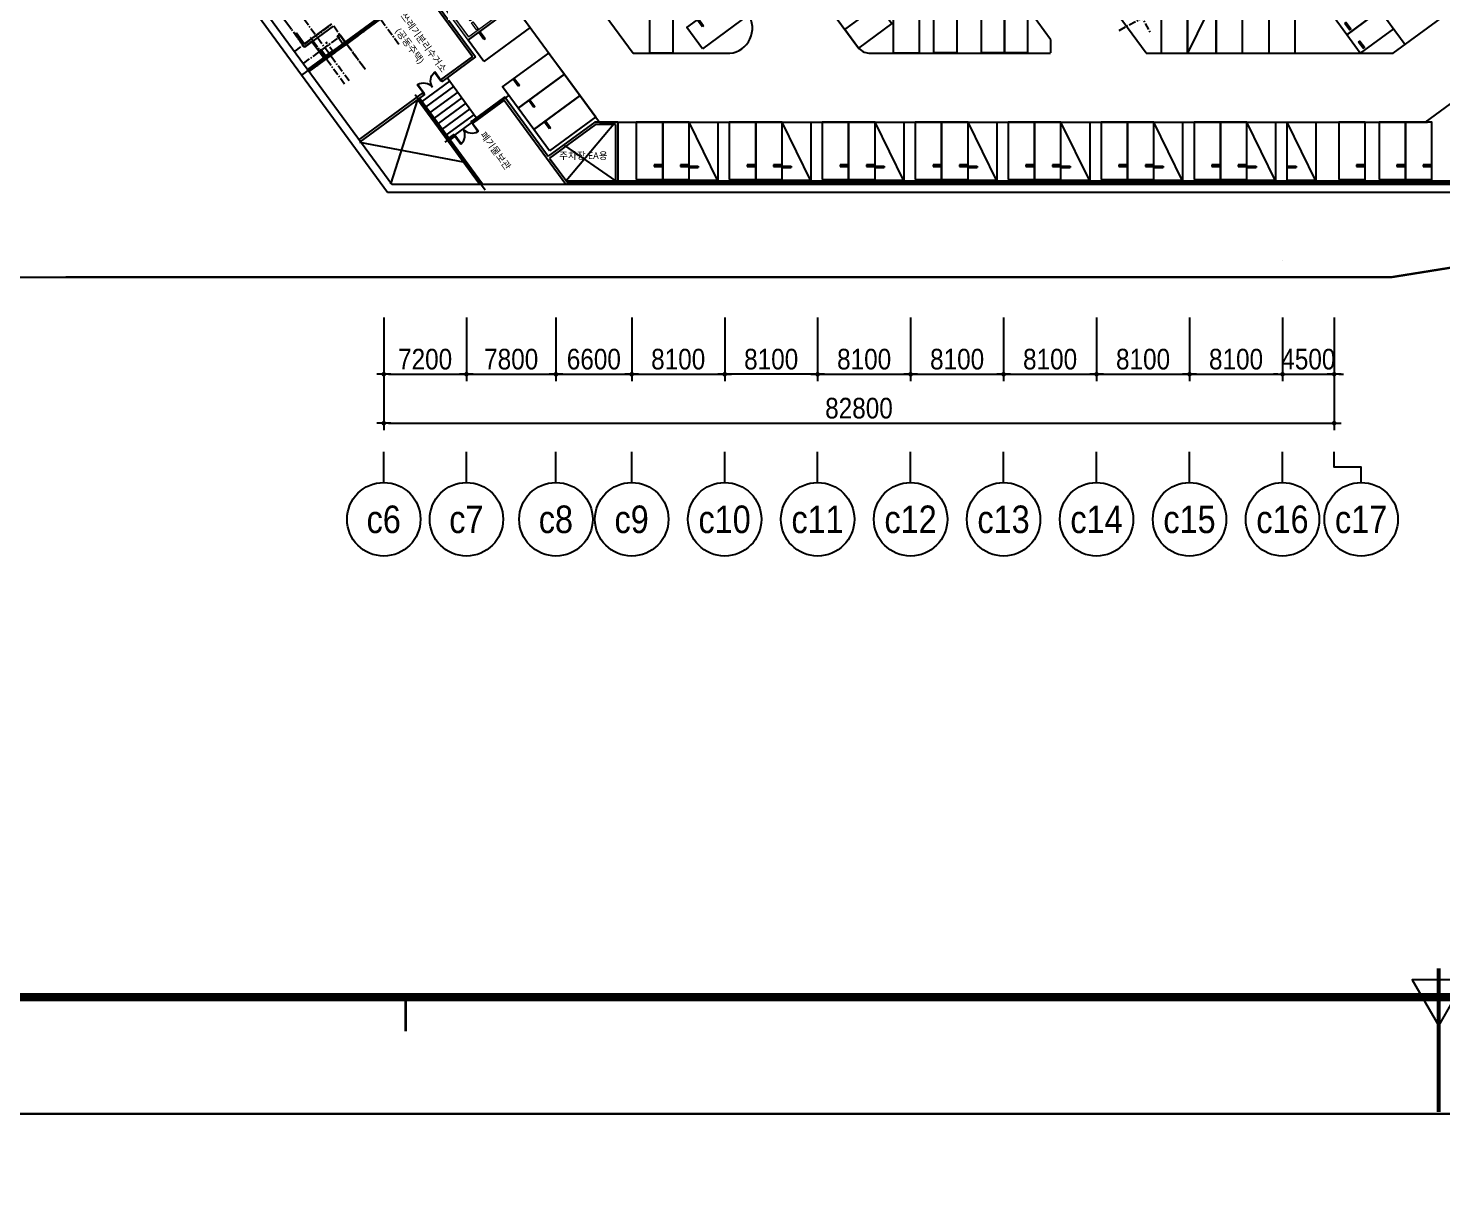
# Model space of a CAD drawing. Header units: millimetres. Extents: x 75184266 to 76346726, y -35077925 to -33679385.
# Drawn here: x 75310809 to 75433953, y -34728645 to -34626983 of the extents above; entities that cross this region are included whole.
import ezdxf
from ezdxf.enums import TextEntityAlignment as Align
from ezdxf.xclip import XClip

# ---------------------------------------------------------------- set-up
doc = ezdxf.new("R2010")
doc.units = ezdxf.units.MM
doc.header["$LTSCALE"] = 50
doc.header["$MEASUREMENT"] = 0
doc.header["$XCLIPFRAME"] = 2
doc.header["$PDMODE"] = 1
doc.header["$PDSIZE"] = -3
for name, pattern in [('CENTER', [2, 1.25, -0.25, 0.25, -0.25]), ('PHANTOM2', [1.25, 0.625, -0.125, 0.125, -0.125, 0.125, -0.125]), ('XR-지하3층$0$H', [1.3, 0.8, -0.5]), ('XR-지하3층$0$HIDDEN2', [0.1875, 0.125, -0.0625])]:
    doc.linetypes.add(name, pattern=pattern)
doc.layers.get('0').update_dxf_attribs({"linetype": 'CONTINUOUS'})
doc.layers.get('Defpoints').update_dxf_attribs({"color": 51, "linetype": 'CONTINUOUS'})
for name, color, linetype in [('AZ-LINE', 3, 'CONTINUOUS'), ('CEN', 1, 'CENTER'), ('XR-지하3층$0$1HIDDEN2', 1, 'XR-지하3층$0$HIDDEN2'), ('XR-지하3층$0$5', 5, 'CONTINUOUS'), ('XR-지하3층$0$a-door', 6, 'CONTINUOUS'), ('XR-지하3층$0$A-주차', 9, 'CONTINUOUS'), ('XR-지하3층$0$hat', 8, 'CONTINUOUS'), ('XR-지하3층$0$일반주차', 8, 'CONTINUOUS'), ('XR-지하3층$0$장애인', 11, 'CONTINUOUS'), ('XR-지하3층$0$확장형주차', 8, 'CONTINUOUS')]:
    doc.layers.add(name, color=color, linetype=linetype)
doc.layers.add('XR-기준층$0$XR-지하3층$0$DEFPOINT', color=142, linetype='CONTINUOUS', plot=False)
doc.layers.add('건축', color=8, linetype='CONTINUOUS', plot=False)
doc.layers.add('XR-지하3층$0$0_plan', color=7, linetype='CONTINUOUS', lineweight=0)
doc.styles.add('XR-지하3층$0$20110829_평면도_면적조정$0$돋움', font='')
doc.styles.add('XR-지하3층$0$돋움', font='', dxfattribs={"width": 0.9})
doc.styles.add('XR-지하3층$0$맑은고딕', font='')
doc.styles.get('XR-지하3층$0$20110829_평면도_면적조정$0$돋움').set_extended_font_data('Dotum')
doc.styles.get('XR-지하3층$0$돋움').set_extended_font_data('Dotum')
doc.styles.get('XR-지하3층$0$맑은고딕').set_extended_font_data('Malgun Gothic')
doc.dimstyles.new('XR-지하3층$0$20110829_평면도_면적조정$0$std_style', dxfattribs={"dimscale": 400, "dimtxt": 3, "dimasz": 1, "dimexe": 1.5, "dimexo": 2, "dimgap": 1, "dimtad": 1, "dimtoh": 1, "dimdec": 0, "dimzin": 0, "dimdsep": 46, "dimtxsty": 'XR-지하3층$0$돋움', "dimblk": 'XR-지하3층$0$20110829_평면도_면적조정$0$01420DDOT01', "dimblk1": 'XR-지하3층$0$20110829_평면도_면적조정$0$01420DDOT01', "dimblk2": 'XR-지하3층$0$20110829_평면도_면적조정$0$01420DDOT01', "dimcen": 2.5, "dimdle": 8, "dimclrd": 256, "dimclre": 256, "dimclrt": 256, "dimadec": 0, "dimazin": 0, "dimtfac": 1, "dimtdec": 0, "dimtix": 1, "dimtmove": 2, "dimatfit": 3, "dimldrblk": 'XR-지하3층$0$20110829_평면도_면적조정$0$_ClosedBlank', "dimfxl": 1, "dimtolj": 1, "dimtzin": 0, "dimlwd": -1, "dimlwe": -1, "dimarcsym": 0})

# ---------------------------------------------------------------- blocks, each defined once
blk = doc.blocks.new('XR-지하3층$0$일반형 주차')
at = {"layer": 'XR-지하3층$0$일반주차'}
for p, q in [((750, 3865), (0, 3865)), ((0, 3735), (750, 3735)), ((750, 3735), (750, 3865))]:
    blk.add_line(p, q, dxfattribs=at)
blk.add_lwpolyline([(2300, 5000), (0, 5000), (0, 0), (2300, 0)], close=True, dxfattribs=at)
for centre in [(238, 3800), (563, 3800)]:
    blk.add_circle(centre, 17.5, dxfattribs=at)
blk = doc.blocks.new('XR-지하3층$0$장애인 주차')
at = {"layer": 'XR-지하3층$0$5', "ltscale": 4}
h = blk.add_hatch(color=7, dxfattribs=at)
h.dxf.hatch_style = 1
h.paths.add_polyline_path([(3842, -695), (4402, -695), (4402, -1115), (3842, -1115)])
h.paths.add_polyline_path([(3892, -1065), (4352, -1065), (4352, -745), (3892, -745)], flags=16)
h.paths.add_polyline_path([(3982, -990), (3988, -973), (4011, -981), (4046, -898), (4136, -898), (4137, -881), (4072, -881), (4072, -863), (4138, -863), (4142, -810, -3.7224701), (4161, -797), (4152, -916), (4058, -916), (4021, -1003)], flags=0)
h = blk.add_hatch(color=256, dxfattribs=at)
h.dxf.hatch_style = 1
h.paths.add_polyline_path([(4352, -1065), (4352, -745), (3892, -745), (3892, -1065)])
at = {"layer": 'XR-지하3층$0$hat'}
h = blk.add_hatch(color=7, dxfattribs=at)
edge = h.paths.add_edge_path()
edge.add_line((4161, -797), (4152, -916))
edge.add_line((4152, -916), (4058, -916))
edge.add_line((4058, -916), (4021, -1003))
edge.add_line((4021, -1003), (3982, -990))
edge.add_line((3982, -990), (3988, -973))
edge.add_line((3988, -973), (4011, -981))
edge.add_line((4011, -981), (4046, -898))
edge.add_line((4046, -898), (4136, -898))
edge.add_line((4136, -898), (4137, -881))
edge.add_line((4137, -881), (4072, -881))
edge.add_line((4072, -881), (4072, -863))
edge.add_line((4072, -863), (4138, -863))
edge.add_line((4138, -863), (4142, -810))
edge.add_arc((4140, -787), 22.8, -24.88273, 274.96983, ccw=False)
edge = h.paths.add_edge_path()
edge.add_line((4048, -981), (4058, -958))
edge.add_arc((4127, -942), 71.5, 192.8781, 416.16881)
edge.add_line((4167, -882), (4169, -863))
edge.add_arc((4127, -942), 89.2, 206.53502, 422.4866, ccw=False)
at = {"layer": 'XR-지하3층$0$장애인', "lineweight": 5, "true_color": 0xffffff}
blk.add_hatch(color=7, dxfattribs=at).paths.add_polyline_path([(2472, 3995), (2472, -1005), (3842, -1005), (3842, -805), (2672, -805), (2672, 3795), (5572, 3795), (5572, -805), (4402, -805), (4402, -1005), (5772, -1005), (5772, 3995)])
h = blk.add_hatch(color=7, dxfattribs=at)
h.paths.add_polyline_path([(5572, 2795), (5572, 3078), (4855, 3795), (4572, 3795)])
h.paths.add_polyline_path([(4572, 3045), (4572, 2762), (5572, 1762), (5572, 2045)])
h.paths.add_polyline_path([(4572, 2012), (4572, 1729), (5572, 729), (5572, 1012)])
h.paths.add_polyline_path([(5572, -304), (5572, -21), (4572, 979), (4572, 696)])
h.paths.add_polyline_path([(4572, -54), (4572, -336), (5041, -805), (5323, -805)])
h = blk.add_hatch(color=7, dxfattribs=at)
h.paths.add_polyline_path([(3763, 2216, -1), (3463, 2216, -1)])
h.paths.add_polyline_path([(3992, 1503, -0.3430925), (3870, 1283), (3381, 1194), (3090, 708, -0.9316529), (2987, 770), (3330, 1379), (3639, 1415, 0.4460484), (3689, 1485), (3600, 1888, -0.5961441), (3699, 2009), (4214, 1851), (4443, 1569, -0.8833641), (4355, 1493), (4151, 1741), (3925, 1810)])
h.paths.add_polyline_path([(4053, 1393), (4055, 1528, -1.5265453), (3257, 820), (3348, 969, 1.6380561)])
at = {"layer": 'XR-지하3층$0$1HIDDEN2', "color": 11}
for points in [[(4161, -797), (4152, -916), (4058, -916), (4021, -1003), (3982, -990), (3988, -973), (4011, -981), (4046, -898), (4136, -898), (4137, -881), (4072, -881), (4072, -863), (4138, -863), (4142, -810)], [(4167, -882), (4169, -863)]]:
    blk.add_lwpolyline(points, dxfattribs=at)
for centre, radius, start, end in [((4127, -942), 89.2, 206.53502, 62.4866), ((4127, -942), 71.5, 192.8781, 56.16881), ((4140, -787), 22.8, 335.11727, 274.96983)]:
    blk.add_arc(centre, radius, start, end, dxfattribs=at)
at = {"layer": 'XR-지하3층$0$5', "lineweight": 5}
for p, q in [((4572, 3795), (4572, -805)), ((5572, 2795), (4572, 3795)), ((5572, 3078), (4855, 3795)), ((5572, 2045), (4572, 3045)), ((5572, 1762), (4572, 2762)), ((5572, 1012), (4572, 2012)), ((5572, 729), (4572, 1729)), ((5572, -21), (4572, 979)), ((5572, -304), (4572, 696)), ((5323, -805), (4572, -54)), ((5041, -805), (4572, -336))]:
    blk.add_line(p, q, dxfattribs=at)
at = {"layer": 'XR-지하3층$0$5', "ltscale": 4}
for p, q in [((4165, -1005), (4165, -805)), ((4165, -805), (4165, -905))]:
    blk.add_line(p, q, dxfattribs=at)
at = {"layer": 'XR-지하3층$0$5', "lineweight": 5}
for points in [[(3842, -1005), (2472, -1005), (2472, 3995), (5772, 3995), (5772, -1005), (4402, -1005)], [(3842, -805), (2672, -805), (2672, 3795), (5572, 3795), (5572, -805), (4402, -805)]]:
    blk.add_lwpolyline(points, dxfattribs=at)
at = {"layer": 'XR-지하3층$0$5', "ltscale": 4}
for points in [[(3842, -695), (3842, -1115), (4402, -1115), (4402, -695)], [(3892, -745), (3892, -1065), (4352, -1065), (4352, -745)]]:
    blk.add_lwpolyline(points, close=True, dxfattribs=at)
at = {"layer": 'XR-지하3층$0$장애인', "color": 8, "lineweight": 5}
for p, q in [((3689, 1485), (3600, 1888, 0)), ((3699, 2009, 0), (4214, 1851, 0)), ((3925, 1810, 0), (4151, 1741, 0)), ((4055, 1528), (4053, 1393)), ((4151, 1741, 0), (4355, 1493, 0)), ((4214, 1851, 0), (4443, 1569, 0)), ((3348, 969), (3257, 820))]:
    blk.add_line(p, q, dxfattribs=at)
at = {"layer": 'XR-지하3층$0$장애인', "color": 7, "lineweight": 5}
for points in [[(3523, 2720), (2773, 2720), (2773, 2870), (3523, 2870)], [(4473, 2720), (3723, 2720), (3723, 2870), (4473, 2870)]]:
    blk.add_lwpolyline(points, close=True, dxfattribs=at)
at = {"layer": 'XR-지하3층$0$장애인', "color": 8, "lineweight": 5}
for points in [[(3094, 715, -1.0000021), (2987, 770), (3330, 1379), (3640, 1415)], [(3992, 1503, -0.3430925), (3870, 1283), (3381, 1194), (3094, 715)]]:
    blk.add_lwpolyline(points, format="xyb", dxfattribs=at)
at = {"layer": 'XR-지하3층$0$장애인', "color": 8, "lineweight": 5, "extrusion": (0.976964, 0.213404, 0), "elevation": 4221}
blk.add_lwpolyline([(617, 0), (931, 0)], dxfattribs=at)
at = {"layer": 'XR-지하3층$0$장애인', "color": 8, "lineweight": 5}
blk.add_circle((3613, 2216), 150, dxfattribs=at)
for centre, radius, start, end in [((3810, 1000), 582, 198.00599, 65.09494), ((3809, 1000), 462, 183.85247, 58.2396), ((3682, 1922, 0), 88.4, 79.11433, 202.31847), ((3632, 1473), 57.7, 276.27861, 12.43535), ((4394, 1537, 0), 58.8, 227.96553, 33.79043)]:
    blk.add_arc(centre, radius, start, end, dxfattribs=at)
blk = doc.blocks.new('XR-지하3층$0$A$C73B52ADF')
at = {"layer": 'XR-지하3층$0$A-주차', "elevation": 0}
for points in [[(-2038, 2466), (-38, 2466), (-38, -1134), (-2038, -1134)], [(-1166, 2021), (-1166, 1871), (-1832, 1871), (-1832, 2021)]]:
    blk.add_lwpolyline(points, close=True, dxfattribs=at)
blk = doc.blocks.new('XR-지하3층$0$확장형 주차')
at = {"layer": 'XR-지하3층$0$확장형주차', "color": 7}
for p, q in [((0, 3965), (800, 3965)), ((0, 3835), (800, 3835)), ((800, 3835), (800, 3965))]:
    blk.add_line(p, q, dxfattribs=at)
blk.add_lwpolyline([(2500, 5100), (0, 0)], dxfattribs=at)
blk.add_lwpolyline([(2500, 5091), (0, 5091), (0, -9), (2500, -9)], close=True, dxfattribs=at)
for centre in [(238, 3900), (613, 3900)]:
    blk.add_circle(centre, 17.5, dxfattribs=at)
blk = doc.blocks.new('XR-지하3층$0$A$C5E3F3FAC')
at = {"layer": 'XR-지하3층$0$a-door'}
for p, q in [((90, 950), (50, 950)), ((50, 950), (50, 0)), ((50, 0), (90, 0)), ((90, 0), (90, 950)), ((1910, 950), (1950, 950)), ((1910, 0), (1910, 950)), ((1950, 0), (1910, 0)), ((1950, 950), (1950, 0))]:
    blk.add_line(p, q, dxfattribs=at)
at = {"layer": 'XR-지하3층$0$a-door', "color": 6}
for points in [[(0, 850), (0, 1050), (50, 1050), (50, 850)], [(2000, 850), (2000, 1050), (1950, 1050), (1950, 850)]]:
    blk.add_lwpolyline(points, close=True, dxfattribs=at)
at = {"layer": 'XR-지하3층$0$a-door', "color": 7}
for centre, start, end in [((-2, 999), 275.25016, 357.21379), ((2002, 999), 182.78621, 264.74984)]:
    blk.add_arc(centre, 1003, start, end, dxfattribs=at)
blk = doc.blocks.new('바탕폼')
at = {"layer": 'AZ-LINE', "ltscale": 10}
blk.add_lwpolyline([(841, 594.71), (0, 594.71), (0, 0), (841, 0)], close=True, dxfattribs=at)
at = {"layer": 'AZ-LINE', "const_width": 1.5}
blk.add_lwpolyline([(20, 574.35), (20, 20.35), (821, 20.35), (821, 574.35)], close=True, dxfattribs=at)
at = {"layer": 'AZ-LINE'}
for points, const_width in [([(380.5, 25.36), (380.5, 0.35)], 0.7), ([(380.5, 20.35), (380.5, 15.35)], 0.5)]:
    blk.add_lwpolyline(points, dxfattribs=dict(at, const_width=const_width))
blk.add_lwpolyline([(380.5, 15.35), (385.1, 23.36), (375.9, 23.36)], close=True, dxfattribs=at)
at = {"layer": 'AZ-LINE', "ltscale": 10, "const_width": 0.5}
blk.add_lwpolyline([(200.28, 20.37), (200.28, 14.37)], dxfattribs=at)
blk = doc.blocks.new('XR-지하3층$0$20110829_평면도_면적조정$0$01420DDOT01')
blk.add_line((-1.5, 0), (1.5, 0))
at = {"const_width": 0.5}
blk.add_lwpolyline([(-0.25, 0, 1), (0.25, 0, 1)], format="xyb", close=True, dxfattribs=at)
blk = doc.blocks.new('*D357')
at = {"layer": 'Defpoints', "color": 0, "transparency": 16777216}
for p in [(75341782, -34651382, 0), (75424582, -34651382, 0), (75424582, -34661375)]:
    blk.add_point(p, dxfattribs=at)
at = {"layer": '건축'}
for p, q in [((75341782, -34652182), (75341782, -34661975)), ((75424582, -34652182), (75424582, -34661975)), ((75342182, -34661375), (75424182, -34661375))]:
    blk.add_line(p, q, dxfattribs=at)
at = {"layer": '건축', "xscale": 400, "yscale": 400, "zscale": 400, "rotation": 180}
blk.add_blockref('XR-지하3층$0$20110829_평면도_면적조정$0$01420DDOT01', (75341782, -34661375), dxfattribs=at)
at = {"layer": '건축', "xscale": 400, "yscale": 400, "zscale": 400}
blk.add_blockref('XR-지하3층$0$20110829_평면도_면적조정$0$01420DDOT01', (75424582, -34661375), dxfattribs=at)
at = {"layer": '건축', "insert": (75383182, -34660074), "char_height": 1800, "attachment_point": 5, "style": 'XR-지하3층$0$돋움'}
blk.add_mtext('\\A1;82800', dxfattribs=at)
blk = doc.blocks.new('XR-지하3층$0$20110829_평면도_면적조정$0$_ClosedBlank')
at = {"color": 0, "linetype": 'ByBlock', "lineweight": -2}
for p, q in [((-1, 0.17), (0, 0)), ((-1, 0.17), (-1, -0.17)), ((0, 0), (-1, -0.17))]:
    blk.add_line(p, q, dxfattribs=at)
blk = doc.blocks.new('*D358')
at = {"layer": 'Defpoints', "color": 0, "transparency": 16777216}
for p in [(75341782, -34651382, 0), (75348982, -34651382, 0), (75348982, -34657109)]:
    blk.add_point(p, dxfattribs=at)
at = {"layer": '건축'}
for p, q in [((75341782, -34652182), (75341782, -34657709)), ((75348982, -34652182), (75348982, -34657709)), ((75342182, -34657109), (75348582, -34657109))]:
    blk.add_line(p, q, dxfattribs=at)
at = {"layer": '건축', "xscale": 400, "yscale": 400, "zscale": 400, "rotation": 180}
blk.add_blockref('XR-지하3층$0$20110829_평면도_면적조정$0$01420DDOT01', (75341782, -34657109), dxfattribs=at)
at = {"layer": '건축', "xscale": 400, "yscale": 400, "zscale": 400}
blk.add_blockref('XR-지하3층$0$20110829_평면도_면적조정$0$01420DDOT01', (75348982, -34657109), dxfattribs=at)
at = {"layer": '건축', "insert": (75345382, -34655807), "char_height": 1800, "attachment_point": 5, "style": 'XR-지하3층$0$돋움'}
blk.add_mtext('\\A1;7200', dxfattribs=at)
blk = doc.blocks.new('*D359')
at = {"layer": 'Defpoints', "color": 0, "transparency": 16777216}
for p in [(75348982, -34651382, 0), (75356782, -34651382, 0), (75356782, -34657109)]:
    blk.add_point(p, dxfattribs=at)
at = {"layer": '건축'}
for p, q in [((75348982, -34652182), (75348982, -34657709)), ((75356782, -34652182), (75356782, -34657709)), ((75349382, -34657109), (75356382, -34657109))]:
    blk.add_line(p, q, dxfattribs=at)
at = {"layer": '건축', "xscale": 400, "yscale": 400, "zscale": 400, "rotation": 180}
blk.add_blockref('XR-지하3층$0$20110829_평면도_면적조정$0$01420DDOT01', (75348982, -34657109), dxfattribs=at)
at = {"layer": '건축', "xscale": 400, "yscale": 400, "zscale": 400}
blk.add_blockref('XR-지하3층$0$20110829_평면도_면적조정$0$01420DDOT01', (75356782, -34657109), dxfattribs=at)
at = {"layer": '건축', "insert": (75352882, -34655807), "char_height": 1800, "attachment_point": 5, "style": 'XR-지하3층$0$돋움'}
blk.add_mtext('\\A1;7800', dxfattribs=at)
blk = doc.blocks.new('*D360')
at = {"layer": 'Defpoints', "color": 0, "transparency": 16777216}
for p in [(75356782, -34651382, 0), (75363382, -34651382, 0), (75363382, -34657109)]:
    blk.add_point(p, dxfattribs=at)
at = {"layer": '건축'}
for p, q in [((75356782, -34652182), (75356782, -34657709)), ((75363382, -34652182), (75363382, -34657709)), ((75357182, -34657109), (75362982, -34657109))]:
    blk.add_line(p, q, dxfattribs=at)
at = {"layer": '건축', "xscale": 400, "yscale": 400, "zscale": 400, "rotation": 180}
blk.add_blockref('XR-지하3층$0$20110829_평면도_면적조정$0$01420DDOT01', (75356782, -34657109), dxfattribs=at)
at = {"layer": '건축', "xscale": 400, "yscale": 400, "zscale": 400}
blk.add_blockref('XR-지하3층$0$20110829_평면도_면적조정$0$01420DDOT01', (75363382, -34657109), dxfattribs=at)
at = {"layer": '건축', "insert": (75360082, -34655807), "char_height": 1800, "attachment_point": 5, "style": 'XR-지하3층$0$돋움'}
blk.add_mtext('\\A1;6600', dxfattribs=at)
blk = doc.blocks.new('*D361')
at = {"layer": 'Defpoints', "color": 0, "transparency": 16777216}
for p in [(75363382, -34651382, 0), (75371482, -34651382, 0), (75371482, -34657109)]:
    blk.add_point(p, dxfattribs=at)
at = {"layer": '건축'}
for p, q in [((75363382, -34652182), (75363382, -34657709)), ((75371482, -34652182), (75371482, -34657709)), ((75363782, -34657109), (75371082, -34657109))]:
    blk.add_line(p, q, dxfattribs=at)
at = {"layer": '건축', "xscale": 400, "yscale": 400, "zscale": 400, "rotation": 180}
blk.add_blockref('XR-지하3층$0$20110829_평면도_면적조정$0$01420DDOT01', (75363382, -34657109), dxfattribs=at)
at = {"layer": '건축', "xscale": 400, "yscale": 400, "zscale": 400}
blk.add_blockref('XR-지하3층$0$20110829_평면도_면적조정$0$01420DDOT01', (75371482, -34657109), dxfattribs=at)
at = {"layer": '건축', "insert": (75367432, -34655807), "char_height": 1800, "attachment_point": 5, "style": 'XR-지하3층$0$돋움'}
blk.add_mtext('\\A1;8100', dxfattribs=at)
blk = doc.blocks.new('*D362')
at = {"layer": 'Defpoints', "color": 0, "transparency": 16777216}
for p in [(75379582, -34651382, 0), (75387682, -34651382, 0), (75387682, -34657109)]:
    blk.add_point(p, dxfattribs=at)
at = {"layer": '건축'}
for p, q in [((75379582, -34652182), (75379582, -34657709)), ((75387682, -34652182), (75387682, -34657709)), ((75379982, -34657109), (75387282, -34657109))]:
    blk.add_line(p, q, dxfattribs=at)
at = {"layer": '건축', "xscale": 400, "yscale": 400, "zscale": 400, "rotation": 180}
blk.add_blockref('XR-지하3층$0$20110829_평면도_면적조정$0$01420DDOT01', (75379582, -34657109), dxfattribs=at)
at = {"layer": '건축', "xscale": 400, "yscale": 400, "zscale": 400}
blk.add_blockref('XR-지하3층$0$20110829_평면도_면적조정$0$01420DDOT01', (75387682, -34657109), dxfattribs=at)
at = {"layer": '건축', "insert": (75383632, -34655807), "char_height": 1800, "attachment_point": 5, "style": 'XR-지하3층$0$돋움'}
blk.add_mtext('\\A1;8100', dxfattribs=at)
blk = doc.blocks.new('*D363')
at = {"layer": 'Defpoints', "color": 0, "transparency": 16777216}
for p in [(75387682, -34651382, 0), (75395782, -34651382, 0), (75395782, -34657109)]:
    blk.add_point(p, dxfattribs=at)
at = {"layer": '건축'}
for p, q in [((75387682, -34652182), (75387682, -34657709)), ((75395782, -34652182), (75395782, -34657709)), ((75388082, -34657109), (75395382, -34657109))]:
    blk.add_line(p, q, dxfattribs=at)
at = {"layer": '건축', "xscale": 400, "yscale": 400, "zscale": 400, "rotation": 180}
blk.add_blockref('XR-지하3층$0$20110829_평면도_면적조정$0$01420DDOT01', (75387682, -34657109), dxfattribs=at)
at = {"layer": '건축', "xscale": 400, "yscale": 400, "zscale": 400}
blk.add_blockref('XR-지하3층$0$20110829_평면도_면적조정$0$01420DDOT01', (75395782, -34657109), dxfattribs=at)
at = {"layer": '건축', "insert": (75391732, -34655807), "char_height": 1800, "attachment_point": 5, "style": 'XR-지하3층$0$돋움'}
blk.add_mtext('\\A1;8100', dxfattribs=at)
blk = doc.blocks.new('*D364')
at = {"layer": 'Defpoints', "color": 0, "transparency": 16777216}
for p in [(75395782, -34651382, 0), (75403882, -34651382, 0), (75403882, -34657109)]:
    blk.add_point(p, dxfattribs=at)
at = {"layer": '건축'}
for p, q in [((75395782, -34652182), (75395782, -34657709)), ((75403882, -34652182), (75403882, -34657709)), ((75396182, -34657109), (75403482, -34657109))]:
    blk.add_line(p, q, dxfattribs=at)
at = {"layer": '건축', "xscale": 400, "yscale": 400, "zscale": 400, "rotation": 180}
blk.add_blockref('XR-지하3층$0$20110829_평면도_면적조정$0$01420DDOT01', (75395782, -34657109), dxfattribs=at)
at = {"layer": '건축', "xscale": 400, "yscale": 400, "zscale": 400}
blk.add_blockref('XR-지하3층$0$20110829_평면도_면적조정$0$01420DDOT01', (75403882, -34657109), dxfattribs=at)
at = {"layer": '건축', "insert": (75399832, -34655807), "char_height": 1800, "attachment_point": 5, "style": 'XR-지하3층$0$돋움'}
blk.add_mtext('\\A1;8100', dxfattribs=at)
blk = doc.blocks.new('*D365')
at = {"layer": 'Defpoints', "color": 0, "transparency": 16777216}
for p in [(75403882, -34651382, 0), (75411982, -34651382, 0), (75411982, -34657109)]:
    blk.add_point(p, dxfattribs=at)
at = {"layer": '건축'}
for p, q in [((75403882, -34652182), (75403882, -34657709)), ((75411982, -34652182), (75411982, -34657709)), ((75404282, -34657109), (75411582, -34657109))]:
    blk.add_line(p, q, dxfattribs=at)
at = {"layer": '건축', "xscale": 400, "yscale": 400, "zscale": 400, "rotation": 180}
blk.add_blockref('XR-지하3층$0$20110829_평면도_면적조정$0$01420DDOT01', (75403882, -34657109), dxfattribs=at)
at = {"layer": '건축', "xscale": 400, "yscale": 400, "zscale": 400}
blk.add_blockref('XR-지하3층$0$20110829_평면도_면적조정$0$01420DDOT01', (75411982, -34657109), dxfattribs=at)
at = {"layer": '건축', "insert": (75407932, -34655807), "char_height": 1800, "attachment_point": 5, "style": 'XR-지하3층$0$돋움'}
blk.add_mtext('\\A1;8100', dxfattribs=at)
blk = doc.blocks.new('*D366')
at = {"layer": 'Defpoints', "color": 0, "transparency": 16777216}
for p in [(75411982, -34651382, 0), (75420082, -34651382, 0), (75420082, -34657109)]:
    blk.add_point(p, dxfattribs=at)
at = {"layer": '건축'}
for p, q in [((75411982, -34652182), (75411982, -34657709)), ((75420082, -34652182), (75420082, -34657709)), ((75412382, -34657109), (75419682, -34657109))]:
    blk.add_line(p, q, dxfattribs=at)
at = {"layer": '건축', "xscale": 400, "yscale": 400, "zscale": 400, "rotation": 180}
blk.add_blockref('XR-지하3층$0$20110829_평면도_면적조정$0$01420DDOT01', (75411982, -34657109), dxfattribs=at)
at = {"layer": '건축', "xscale": 400, "yscale": 400, "zscale": 400}
blk.add_blockref('XR-지하3층$0$20110829_평면도_면적조정$0$01420DDOT01', (75420082, -34657109), dxfattribs=at)
at = {"layer": '건축', "insert": (75416032, -34655807), "char_height": 1800, "attachment_point": 5, "style": 'XR-지하3층$0$돋움'}
blk.add_mtext('\\A1;8100', dxfattribs=at)
blk = doc.blocks.new('*D367')
at = {"layer": 'Defpoints', "color": 0, "transparency": 16777216}
for p in [(75371482, -34651382, 0), (75379582, -34651382, 0), (75371482, -34657109)]:
    blk.add_point(p, dxfattribs=at)
at = {"layer": '건축'}
for p, q in [((75371482, -34652182), (75371482, -34657709)), ((75379582, -34652182), (75379582, -34657709)), ((75379182, -34657109), (75371882, -34657109))]:
    blk.add_line(p, q, dxfattribs=at)
at = {"layer": '건축', "xscale": 400, "yscale": 400, "zscale": 400, "rotation": 180}
blk.add_blockref('XR-지하3층$0$20110829_평면도_면적조정$0$01420DDOT01', (75371482, -34657109), dxfattribs=at)
at = {"layer": '건축', "xscale": 400, "yscale": 400, "zscale": 400}
blk.add_blockref('XR-지하3층$0$20110829_평면도_면적조정$0$01420DDOT01', (75379582, -34657109), dxfattribs=at)
at = {"layer": '건축', "insert": (75375532, -34655807), "char_height": 1800, "attachment_point": 5, "style": 'XR-지하3층$0$돋움'}
blk.add_mtext('\\A1;8100', dxfattribs=at)
blk = doc.blocks.new('*D293')
at = {"layer": 'Defpoints', "color": 0, "transparency": 16777216}
for p in [(75420082, -34651382, 0), (75424582, -34651382, 0), (75424582, -34657109)]:
    blk.add_point(p, dxfattribs=at)
at = {"layer": '건축'}
for p, q in [((75420082, -34652182), (75420082, -34657709)), ((75424582, -34652182), (75424582, -34657709)), ((75419682, -34657109), (75419282, -34657109)), ((75420082, -34657109), (75424582, -34657109)), ((75424982, -34657109), (75425382, -34657109))]:
    blk.add_line(p, q, dxfattribs=at)
at = {"layer": '건축', "xscale": 400, "yscale": 400, "zscale": 400}
blk.add_blockref('XR-지하3층$0$20110829_평면도_면적조정$0$01420DDOT01', (75420082, -34657109), dxfattribs=at)
at = {"layer": '건축', "xscale": 400, "yscale": 400, "zscale": 400, "rotation": 180}
blk.add_blockref('XR-지하3층$0$20110829_평면도_면적조정$0$01420DDOT01', (75424582, -34657109), dxfattribs=at)
at = {"layer": '건축', "insert": (75422332, -34655807), "char_height": 1800, "attachment_point": 5, "style": 'XR-지하3층$0$돋움'}
blk.add_mtext('\\A1;4500', dxfattribs=at)
blk = doc.blocks.new('XR-지하3층$0$A$C723B38EE')
at = {"layer": 'XR-지하3층$0$0_plan', "color": 8}
blk.add_lwpolyline([(0.29, 354.69, 0.009046), (6.34, 355.04, -0.06989), (137.26, 346.76, 0.552713), (247.35, 461.75), (214.69, 591.72, 0.017723), (212.96, 597.67, 0.017723)], format="xyb", dxfattribs=at)

msp = doc.modelspace()

# ---------------------------------------------------------------- linework, layer by layer
at = {"layer": 'CEN', "ltscale": 10}
for p, q in [((75343094.5, -34628386.8), (75338230.8, -34621752.7)), ((75338759.7, -34631564.8), (75333857.1, -34624877.8)), ((75340154.9, -34630541.9), (75337396, -34626778.9)), ((75338368.5, -34631851.6), (75335393.9, -34627794.2)), ((75337450.3, -34629144.6), (75336757.7, -34628199.9)), ((75338478.1, -34628254.8), (75340154.9, -34630541.9))]:
    msp.add_line(p, q, dxfattribs=at)
for points in [[(75405849.5, -34627167.1), (75418958, -34619971)], [(75335321.7, -34630705.2), (75347381.6, -34621863.6)], [(75406183, -34623048.4), (75408572.8, -34627401.6)], [(75334865.9, -34628621.5), (75332722.5, -34625698)], [(75334056.4, -34628979.3), (75337277.8, -34626617.6)], [(75334819.1, -34630019.7), (75338040.5, -34627658)]]:
    msp.add_lwpolyline(points, dxfattribs=at)
at = {"layer": 'XR-기준층$0$XR-지하3층$0$DEFPOINT', "ltscale": 0.5}
for points in [[(75663664.6, -34721516.7), (75243664.6, -34721516.7), (75243664.6, -34424516.7), (75663664.6, -34424516.7)], [(75663666.7, -34721516.7), (75243666.7, -34721516.7), (75243666.7, -34424516.7), (75663666.7, -34424516.7)]]:
    msp.add_lwpolyline(points, close=True, dxfattribs=at)
at = {"layer": '건축'}
for p, q in [((75432539.2, -34635153.7), (75491544.2, -34591894.3)), ((75405280.8, -34593636), (75430764.3, -34628395)), ((75333997.7, -34598902.5), (75360575.1, -34635153.6)), ((75342305.2, -34600251.7), (75363494.5, -34629153.6)), ((75429729.5, -34629153.7), (75455523.1, -34610243.1)), ((75337218.1, -34626586.9), (75334839, -34628331.2)), ((75337365.9, -34626788.6), (75334865.9, -34628621.5)), ((75334170.9, -34627419.9), (75334049.9, -34627508.5)), ((75334049.9, -34627508.5), (75334170.9, -34627419.9)), ((75334865.9, -34628621.5), (75334049.9, -34627508.5)), ((75334839, -34628331.2), (75334170.9, -34627419.9)), ((75335644.1, -34628050.9), (75335523.1, -34628139.6)), ((75337909.9, -34627530.5), (75337708.3, -34627678.3)), ((75338317.3, -34628509), (75337708.3, -34627678.3)), ((75338430.2, -34628240.2), (75337909.9, -34627530.5)), ((75339559.3, -34627598.5, 0), (75338317.3, -34628509)), ((75339470.6, -34627477.5, 0), (75338430.2, -34628240.2)), ((75339559.3, -34627598.5, 0), (75339470.6, -34627477.5, 0)), ((75399868.5, -34627953.5), (75399868.5, -34629124.3)), ((75336287.5, -34628844), (75336126.2, -34628962.2)), ((75336676.1, -34629712.2), (75336126.2, -34628962.2)), ((75336689.6, -34629392.4), (75336287.5, -34628844)), ((75337494.7, -34629112.1), (75336676.1, -34629712.2)), ((75337346.9, -34628910.5), (75336689.6, -34629392.4)), ((75337494.7, -34629112.1), (75337346.9, -34628910.5)), ((75341781.5, -34666541.9), (75341781.5, -34663875.2)), ((75348981.7, -34666541.9), (75348981.7, -34663875.2)), ((75356781.7, -34666541.9), (75356781.7, -34663875.2)), ((75363381.7, -34666541.8), (75363381.7, -34663875.2)), ((75371481.7, -34666541.8), (75371481.7, -34663875.2)), ((75379581.7, -34666541.8), (75379581.7, -34663875.2)), ((75387681.7, -34666541.8), (75387681.7, -34663875.2)), ((75395781.7, -34666541.8), (75395781.7, -34663875.2)), ((75403881.7, -34666541.8), (75403881.7, -34663875.2)), ((75411981.7, -34666541.8), (75411981.7, -34663875.2)), ((75420081.7, -34666541.8), (75420081.7, -34663875.2))]:
    msp.add_line(p, q, dxfattribs=at)
at = {"layer": '건축', "ltscale": 1000}
for p, q in [((75313281.3, -34601924.1), (75342115.6, -34641253.5)), ((75313981.3, -34601695), (75342470.4, -34640553.5)), ((75342115.6, -34641253.5), (75516233.5, -34641253.8)), ((75342470.4, -34640553.5), (75516004.4, -34640553.8))]:
    msp.add_line(p, q, dxfattribs=at)
at = {"layer": '건축', "ltscale": 2}
for p, q in [((75408188.7, -34629153.6), (75390234.1, -34604667.4, 0)), ((75399868.5, -34627953.5), (75385328.7, -34608124.2, 0)), ((75374618, -34617092.7), (75383079.4, -34628633.8)), ((75363494.5, -34629153.6), (75371926.4, -34629153.6)), ((75384047.2, -34629153.6), (75399868.5, -34629153.6)), ((75408188.7, -34629153.6), (75429729.5, -34629153.7)), ((75360575.1, -34635153.6), (75432708.3, -34635153.7))]:
    msp.add_line(p, q, dxfattribs=at)
at = {"layer": '건축', "ltscale": 100}
for p, q in [((75344170.4, -34622171.9, 0), (75349498.6, -34629439.5, 0)), ((75344450, -34622214.9, 0), (75349778.2, -34629482.5, 0)), ((75335156.9, -34630578, 0), (75345027.8, -34623341.3, 0)), ((75335275.2, -34630739.3, 0), (75345146, -34623502.6, 0)), ((75349498.6, -34629439.5, 0), (75346736.4, -34631464.6, 0)), ((75349778.2, -34629482.5, 0), (75346854.6, -34631625.9, 0)), ((75347515.1, -34631577.5, 0), (75345095.7, -34633351.3, 0)), ((75349837.6, -34634774.6, 0), (75347293.3, -34631304.2, 0)), ((75345204.1, -34632588, 0), (75339557.6, -34636727.7, 0)), ((75345322.3, -34632749.3, 0), (75339675.8, -34636889, 0)), ((75347869.9, -34632061.4, 0), (75345450.4, -34633835.2, 0)), ((75348224.6, -34632545.3, 0), (75345805.2, -34634319.1, 0)), ((75352322.4, -34632952.8, 0), (75349439.2, -34635066.6, 0)), ((75352322.4, -34632952.8), (75356111.4, -34638120.9)), ((75350127.8, -34640553.4, 0), (75344726.5, -34633186.1, 0)), ((75350375.8, -34640553.4, 0), (75344887.8, -34633067.8, 0)), ((75348579.4, -34633029.2, 0), (75346159.9, -34634803, 0)), ((75348934.1, -34633513.1, 0), (75346514.7, -34635286.9, 0)), ((75349288.9, -34633997, 0), (75346869.5, -34635770.8, 0)), ((75352279.4, -34633232.4), (75349557.4, -34635227.9, 0)), ((75352279.4, -34633232.4), (75357646.8, -34640553.4)), ((75349643.7, -34634480.9, 0), (75347224.2, -34636254.7, 0)), ((75360158.9, -34635153.6), (75356111.4, -34638120.9)), ((75360231.1, -34635348.6), (75356229.7, -34638282.2)), ((75347826.2, -34636249.2, 0), (75347432.1, -34636538.2, 0)), ((75347944.5, -34636410.5, 0), (75347550.3, -34636699.5, 0)), ((75356229.7, -34638282.2), (75357894.8, -34640553.4))]:
    msp.add_line(p, q, dxfattribs=at)
at = {"layer": '건축', "ltscale": 20}
for p, q in [((75334651.8, -34631072.9, 0), (75345248.5, -34623304, 0)), ((75344519, -34632735.8, 0), (75350617.1, -34641053.4, 0)), ((75347119.6, -34636891.7, 0), (75352667.6, -34632824.3, 0))]:
    msp.add_line(p, q, dxfattribs=at)
at = {"layer": '건축', "ltscale": 0.5}
for p, q in [((75344726.5, -34633186.1, 0), (75342362.2, -34640553.4, 0)), ((75349439.2, -34635066.6, 0), (75349557.4, -34635227.9, 0)), ((75361973.2, -34635155.1), (75357674.8, -34640253.4)), ((75362173.2, -34635153.6), (75360158.9, -34635153.6)), ((75361973.2, -34635348.6), (75360231.1, -34635348.6)), ((75361973.2, -34635348.6), (75361973.2, -34640253.4)), ((75362173.2, -34635153.6), (75362173.2, -34640253.4)), ((75347826.2, -34636249.2, 0), (75347944.5, -34636410.5, 0)), ((75339675.8, -34636889, 0), (75348698, -34638603.2, 0)), ((75357511.7, -34637199.5), (75361973.2, -34640253.4)), ((75357672.9, -34640253.6), (75513369.3, -34640253.8)), ((75357819.5, -34640453.6, 0), (75357892.7, -34640553.4, 0)), ((75357819.5, -34640453.6), (75513434.8, -34640453.8)), ((75420081.7, -34647211.9), (75420081.7, -34647211.9))]:
    msp.add_line(p, q, dxfattribs=at)
at = {"layer": '건축', "linetype": 'PHANTOM2', "ltscale": 50, "const_width": 200}
msp.add_lwpolyline([(75558572.6, -34605145.4), (75561597.6, -34590145.4), (75561659.5, -34553000), (75564717.9, -34517999.9), (75564749.8, -34498884.2), (75475183.7, -34492234.7), (75349445.8, -34482899.8, -0.11511755), (75301447.5, -34507814.4), (75295098.5, -34515540.4), (75291581.4, -34641500.4), (75298553.1, -34648669.4), (75429499.8, -34648668.1), (75454491.8, -34644667.8), (75484498.1, -34644667.5), (75499504.9, -34645667.4), (75547907.3, -34645666.1), (75558522.6, -34635068.3)], format="xyb", close=True, dxfattribs=at)
at = {"layer": '건축', "linetype": 'XR-지하3층$0$H', "ltscale": 50}
msp.add_lwpolyline([(75332548.1, -34625460.1), (75334865.9, -34628621.5), (75335523.1, -34628139.6), (75336676.1, -34629712.2), (75342156.1, -34625694.6)], dxfattribs=at)
at = {"layer": '건축', "ltscale": 0.5}
msp.add_lwpolyline([(75426933, -34666541.9), (75426933, -34665208.5), (75424581.7, -34665208.5), (75424581.7, -34663875.2)], dxfattribs=at)
at = {"layer": '건축'}
for centre in [(75341781.5, -34669741.9), (75348981.7, -34669741.9), (75356781.7, -34669741.9), (75363381.7, -34669741.8), (75371481.7, -34669741.8), (75379581.7, -34669741.8), (75387681.7, -34669741.8), (75395781.7, -34669741.8), (75403881.7, -34669741.8), (75411981.7, -34669741.8), (75420081.7, -34669741.8), (75426933, -34669741.9)]:
    msp.add_circle(centre, 3200, dxfattribs=at)
msp.add_arc((75371705.9, -34626973.1), 2191.6, 275.774142, 33.218234, dxfattribs=at)
at = {"layer": '건축', "ltscale": 2}
msp.add_arc((75384147.4, -34627806.2, 0), 1351.1, 217.77353, 265.746605, dxfattribs=at)

# ---------------------------------------------------------------- block references
at = {"layer": 'AZ-LINE', "xscale": 499.40546941707, "yscale": 499.40546941707, "zscale": 499.40546941707}
msp.add_blockref('바탕폼', (75243664.6, -34721516.7), dxfattribs=at)
at = {"layer": '건축'}
for name, p, rotation in [('XR-지하3층$0$장애인 주차', (75353826.9, -34627648.9), 126.246934303979), ('XR-지하3층$0$일반형 주차', (75380587.6, -34625238.6), 306.2469333594607), ('XR-지하3층$0$A$C73B52ADF', (75426458, -34624439.8), 126.2476159918554), ('XR-지하3층$0$A$C73B52ADF', (75367010.1, -34628019.2, 0), 0.0006821651433227905), ('XR-지하3층$0$A$C73B52ADF', (75384067.2, -34628066.1, 0), 306.2476159917877), ('XR-지하3층$0$A$C73B52ADF', (75391745.9, -34627989.9, 0), 0.0006821651433227905), ('XR-지하3층$0$A$C73B52ADF', (75395906.2, -34627989.9, 0), 0.0006821651433227905), ('XR-지하3층$0$A$C73B52ADF', (75397906.2, -34627989.9, 0), 0.0006821651433227905), ('XR-지하3층$0$A$C73B52ADF', (75427640.6, -34626052.8), 126.2476159918554), ('XR-지하3층$0$A$C5E3F3FAC', (75348447.1, -34637096, 0), 36.24693336340456), ('XR-지하3층$0$일반형 주차', (75366081.8, -34635153.6), 180), ('XR-지하3층$0$일반형 주차', (75368381.8, -34635153.6), 180), ('XR-지하3층$0$일반형 주차', (75374181.8, -34635153.6), 180), ('XR-지하3층$0$일반형 주차', (75376481.8, -34635153.6), 180), ('XR-지하3층$0$일반형 주차', (75382281.8, -34635153.6), 180), ('XR-지하3층$0$일반형 주차', (75384581.8, -34635153.6), 180), ('XR-지하3층$0$일반형 주차', (75390381.8, -34635153.6), 180), ('XR-지하3층$0$일반형 주차', (75392681.8, -34635153.6), 180), ('XR-지하3층$0$일반형 주차', (75398481.8, -34635153.6), 180), ('XR-지하3층$0$일반형 주차', (75400781.8, -34635153.6), 180), ('XR-지하3층$0$일반형 주차', (75406581.8, -34635153.7), 180), ('XR-지하3층$0$일반형 주차', (75408881.8, -34635153.7), 180), ('XR-지하3층$0$일반형 주차', (75414681.8, -34635153.7), 180), ('XR-지하3층$0$일반형 주차', (75416981.8, -34635153.7), 180), ('XR-지하3층$0$일반형 주차', (75427281.8, -34635153.7), 180), ('XR-지하3층$0$일반형 주차', (75430793.7, -34635153.7), 180), ('XR-지하3층$0$일반형 주차', (75433093.7, -34635153.7), 180)]:
    msp.add_blockref(name, p, dxfattribs=dict(at, rotation=rotation))
at = {"layer": '건축', "xscale": -1}
for name, p, rotation in [('XR-지하3층$0$일반형 주차', (75372209.2, -34623958.2), 126.2469333594608), ('XR-지하3층$0$일반형 주차', (75353175.8, -34625061.1), 126.2469333594608), ('XR-지하3층$0$일반형 주차', (75356163.5, -34629136.2), 126.2469333594608), ('XR-지하3층$0$A$C5E3F3FAC', (75344661.2, -34631932.1, 0), 216.2469333634046), ('XR-지하3층$0$일반형 주차', (75357523.4, -34630991.1), 126.2469333594608), ('XR-지하3층$0$일반형 주차', (75358883.3, -34632846), 126.2469333594608), ('XR-지하3층$0$확장형 주차', (75368381.8, -34635153.6), 180), ('XR-지하3층$0$확장형 주차', (75376481.8, -34635153.6), 180), ('XR-지하3층$0$확장형 주차', (75384581.8, -34635153.6), 180), ('XR-지하3층$0$확장형 주차', (75392681.8, -34635153.6), 180), ('XR-지하3층$0$확장형 주차', (75400781.8, -34635153.7), 180), ('XR-지하3층$0$확장형 주차', (75408881.8, -34635153.7), 180), ('XR-지하3층$0$확장형 주차', (75416981.8, -34635153.7), 180), ('XR-지하3층$0$확장형 주차', (75420480.8, -34635153.7), 180)]:
    msp.add_blockref(name, p, dxfattribs=dict(at, rotation=rotation))
at = {"layer": '건축'}
for name, p in [('XR-지하3층$0$일반형 주차', (75386154.1, -34629124.3)), ('XR-지하3층$0$일반형 주차', (75409508.9, -34629153.7)), ('XR-지하3층$0$확장형 주차', (75411808.9, -34629153.7)), ('XR-지하3층$0$일반형 주차', (75414308.9, -34629153.7)), ('XR-지하3층$0$일반형 주차', (75418876.7, -34629153.7))]:
    msp.add_blockref(name, p, dxfattribs=at)
at = {"layer": '건축', "ltscale": 0.5}
ref = msp.add_blockref('XR-지하3층$0$A$C723B38EE', (75115875.3, -35187756.2), dxfattribs=dict(at, xscale=999.9999999999998, yscale=999.9999999999998, zscale=999.9999999999998))
XClip(ref).set_block_clipping_path([(137.7798442268, 119.9958357572), (497.8511876765, 396.6664658143)])

# ---------------------------------------------------------------- texts
at = {"layer": '건축', "style": 'XR-지하3층$0$맑은고딕'}
for s, p in [('쓰레기분리수거소', (75345264.6, -34628228.5, 0)), ('(공동주택)', (75344043.7, -34628511.7, 0)), ('폐기물보관', (75351520, -34637643.4, 0))]:
    msp.add_text(s, height=600, rotation=306.246934, dxfattribs=at).set_placement(p, align=Align.MIDDLE_CENTER)
at = {"layer": '건축', "ltscale": 0.5, "style": 'XR-지하3층$0$맑은고딕'}
msp.add_text('주차장 EA용', height=600, rotation=359.999999, dxfattribs=at).set_placement((75359172.6, -34638076.7, 0), align=Align.MIDDLE_CENTER)
at = {"layer": '건축', "style": 'XR-지하3층$0$20110829_평면도_면적조정$0$돋움', "width": 0.9}
for s, p in [('c6', (75341775.4, -34669741.9)), ('c7', (75348975.6, -34669741.9)), ('c8', (75356775.6, -34669741.9)), ('c9', (75363375.6, -34669741.8)), ('c10', (75371475.6, -34669741.8)), ('c11', (75379575.6, -34669741.8)), ('c12', (75387675.6, -34669741.8)), ('c13', (75395775.6, -34669741.8)), ('c14', (75403875.6, -34669741.8)), ('c15', (75411975.6, -34669741.8)), ('c16', (75420075.6, -34669741.8)), ('c17', (75426926.8, -34669741.9))]:
    msp.add_text(s, height=2400, dxfattribs=at).set_placement(p, align=Align.MIDDLE_CENTER)

# ---------------------------------------------------------------- dimensions: what is measured, and where the dimension line sits
at = {"layer": '건축'}
for base, p1, p2, picture, middle in [((75348981.7, -34657108.5), (75341781.5, -34651381.7, 0), (75348981.7, -34651381.7, 0), '*D358', (75345381.6, -34655807.3)), ((75424581.7, -34661375.2), (75341781.7, -34651381.7, 0), (75424581.7, -34651381.7, 0), '*D357', (75383181.7, -34660074)), ((75356781.7, -34657108.5), (75348981.7, -34651381.7, 0), (75356781.7, -34651381.7, 0), '*D359', (75352881.7, -34655807.3)), ((75363381.7, -34657108.5), (75356781.7, -34651381.7, 0), (75363381.7, -34651381.7, 0), '*D360', (75360081.7, -34655807.3)), ((75371481.7, -34657108.5), (75363381.7, -34651381.7, 0), (75371481.7, -34651381.7, 0), '*D361', (75367431.7, -34655807.3)), ((75387681.7, -34657108.5), (75379581.7, -34651381.7, 0), (75387681.7, -34651381.7, 0), '*D362', (75383631.7, -34655807.3)), ((75395781.7, -34657108.5), (75387681.7, -34651381.7, 0), (75395781.7, -34651381.7, 0), '*D363', (75391731.7, -34655807.3)), ((75403881.7, -34657108.5), (75395781.7, -34651381.7, 0), (75403881.7, -34651381.7, 0), '*D364', (75399831.7, -34655807.3)), ((75411981.7, -34657108.5), (75403881.7, -34651381.7, 0), (75411981.7, -34651381.7, 0), '*D365', (75407931.7, -34655807.3)), ((75420081.7, -34657108.5), (75411981.7, -34651381.7, 0), (75420081.7, -34651381.7, 0), '*D366', (75416031.7, -34655807.3)), ((75424581.7, -34657108.5), (75420081.7, -34651381.8, 0), (75424581.7, -34651381.8, 0), '*D293', (75422331.7, -34655807.3))]:
    dim = msp.add_linear_dim(base=base, p1=p1, p2=p2, dimstyle='XR-지하3층$0$20110829_평면도_면적조정$0$std_style', override={"dimtxt": 4.5}, dxfattribs=at)
    dim.commit()
    dim.dimension.update_dxf_attribs({"geometry": picture, "text_midpoint": middle})
dim = msp.add_linear_dim(base=(75371481.7, -34657108.5), p1=(75379581.7, -34651381.7, 0), p2=(75371481.7, -34651381.7, 0), angle=180, dimstyle='XR-지하3층$0$20110829_평면도_면적조정$0$std_style', override={"dimtxt": 4.5}, dxfattribs=at)
dim.commit()
dim.dimension.update_dxf_attribs({"geometry": '*D367', "text_midpoint": (75375531.7, -34655807.3)})

doc.saveas('drawing.dxf')
